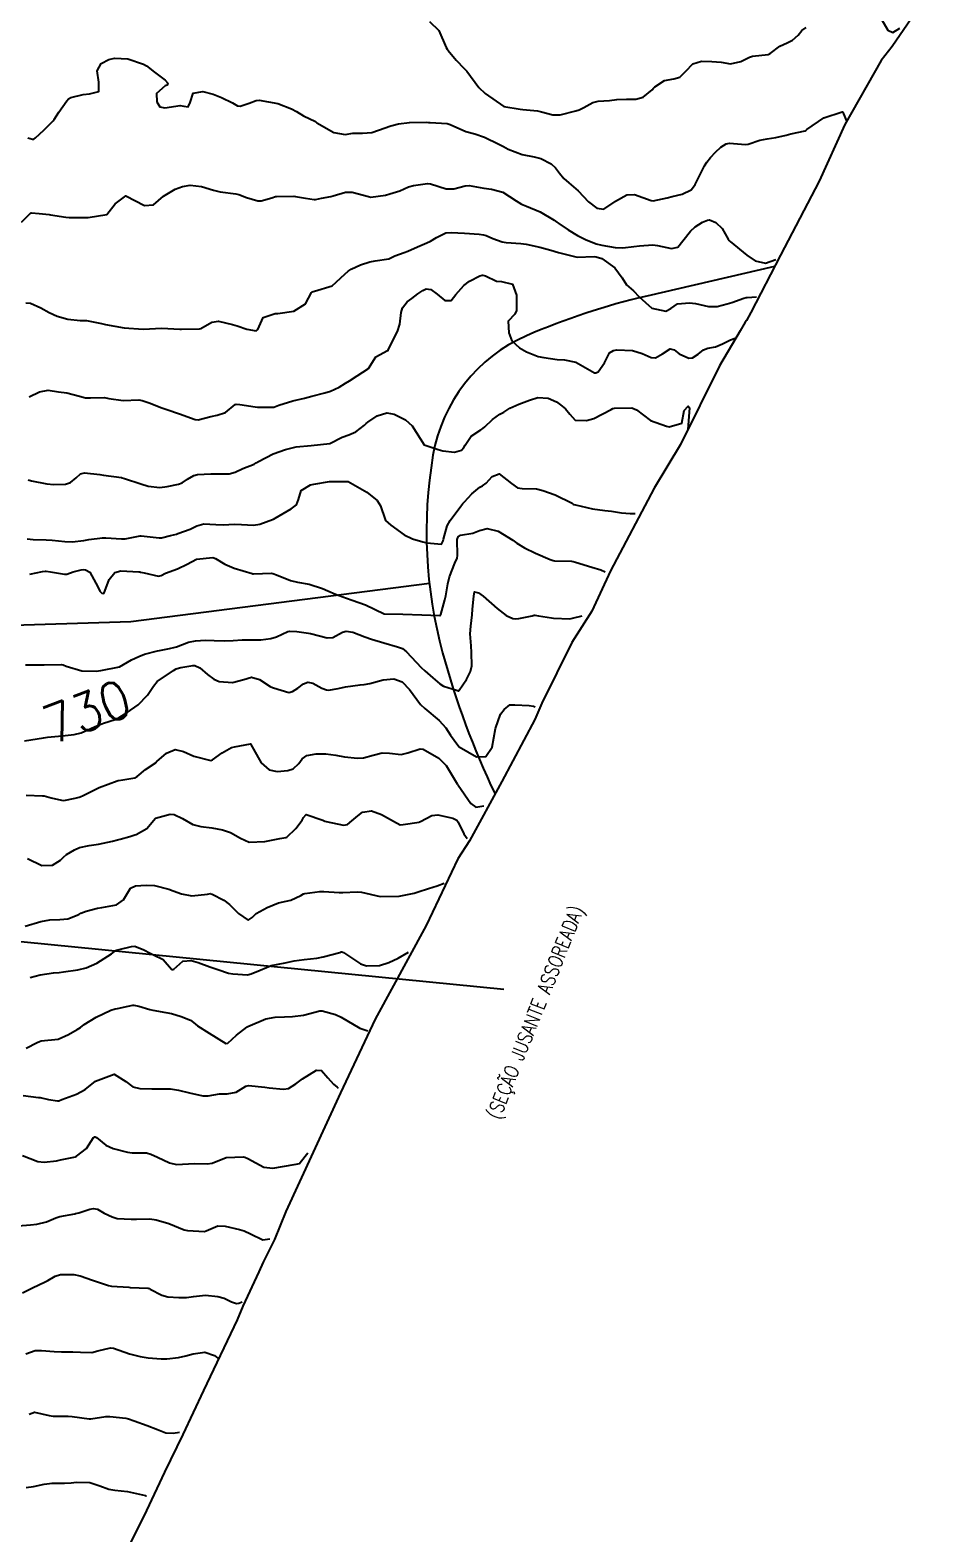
# Model space of a CAD drawing. Header units: metres. Extents: x 318500 to 325275, y 7408834 to 7428799.
# Drawn here: x 320229 to 320323.8, y 7411815.9 to 7411975.4 of the extents above; entities that cross this region are included whole.
import ezdxf
from ezdxf.enums import TextEntityAlignment as Align

# ---------------------------------------------------------------- set-up
doc = ezdxf.new("R2010")
doc.units = ezdxf.units.M
doc.header["$MEASUREMENT"] = 0
doc.linetypes.add('CONTINUO', pattern=[0])
for name, color, linetype in [('Area', 45, 'Continuous'), ('Cotas', 45, 'Continuous'), ('Curvas de Nivel 1m', 11, 'Continuous'), ('Curvas de Nivel 5m', 15, 'Continuous'), ('TEXTO', 45, 'Continuous'), ('Vias Secundárias', 230, 'Continuous')]:
    doc.layers.add(name, color=color, linetype=linetype)
doc.styles.add('ROMANS', font='romans', dxfattribs={"height": 0.2})
doc.styles.add('Style-STANDARD', font='STANDARD.shx')

msp = doc.modelspace()

# ---------------------------------------------------------------- linework, layer by layer
at = {"layer": 'Area'}
msp.add_lwpolyline([(320323.82, 7411978.42), (320320.54, 7411973.7), (320319.37, 7411972.22), (320315.53, 7411965.43), (320312.81, 7411959.41), (320308.7, 7411951.56), (320305.55, 7411945.46), (320305.07, 7411944.62), (320304.95, 7411944.45), (320304.43, 7411943.51), (320302.22, 7411939.8), (320298.09, 7411931.44), (320295.28, 7411926.83), (320290.64, 7411918.03), (320288.66, 7411913.77), (320286.55, 7411910.43), (320283.36, 7411903.99), (320282.6, 7411902.26), (320279.09, 7411895.67), (320275.67, 7411889.39), (320274.43, 7411887.48), (320271.07, 7411880.39), (320265.67, 7411870.44), (320261.97, 7411862.64), (320256.15, 7411850.04), (320254.98, 7411847.06), (320253.76, 7411844.67), (320253.3, 7411843.63), (320251.59, 7411839.99), (320250.99, 7411838.53), (320247.44, 7411831.05), (320245.22, 7411826.36), (320243.27, 7411822.37), (320241.36, 7411818.29), (320239.43, 7411814.38)], dxfattribs=at)
at = {"layer": 'Curvas de Nivel 1m', "flags": 128}
for points, elevation in [([(320271.44, 7411976.35), (320272.43, 7411975.41), (320273.21, 7411973.59), (320273.29, 7411973.4), (320273.34, 7411973.34), (320273.4, 7411973.28), (320274.24, 7411972.24), (320275.11, 7411971.37), (320275.38, 7411971.07), (320276.65, 7411969.36), (320277.34, 7411968.7), (320279.32, 7411967.32), (320281.06, 7411967.03), (320281.32, 7411967), (320282.9, 7411966.86), (320283.32, 7411966.77), (320284.51, 7411966.45), (320285.31, 7411966.44), (320286.95, 7411966.85), (320287.32, 7411966.97), (320287.8, 7411967.21), (320288.77, 7411967.76), (320289.33, 7411967.89), (320290.54, 7411967.96), (320291.33, 7411968.07), (320292.36, 7411968.12), (320293.33, 7411968.11), (320294.13, 7411968.33), (320295.07, 7411969.11), (320295.2, 7411969.26), (320295.35, 7411969.43), (320296.38, 7411970.08), (320297.37, 7411970.25), (320298.01, 7411970.43), (320298.66, 7411971.06), (320299.39, 7411971.84), (320300.3, 7411972.13), (320301.39, 7411972.12), (320302.4, 7411972.03), (320303.39, 7411971.86), (320304.5, 7411972.09), (320305.4, 7411972.56), (320305.71, 7411972.66), (320307.4, 7411972.86), (320307.59, 7411972.95), (320308.63, 7411973.72), (320309.42, 7411974.08), (320309.98, 7411974.36), (320310.56, 7411974.9), (320310.95, 7411975.38), (320311.44, 7411975.71)], 721), ([(320319.46, 7411976.54), (320320.09, 7411975.43), (320320.64, 7411975.17), (320321.37, 7411975.65)], 721), ([(320228.78, 7411963.99), (320229.27, 7411963.85), (320229.41, 7411963.85), (320229.57, 7411963.99), (320230.45, 7411964.8), (320231.29, 7411965.62), (320231.46, 7411965.8), (320231.58, 7411965.96), (320232.07, 7411966.71), (320232.91, 7411967.94), (320233.1, 7411968.15), (320233.33, 7411968.28), (320234.66, 7411968.59), (320235.33, 7411968.66), (320236.32, 7411968.91), (320236.32, 7411969.9), (320236.14, 7411971.12), (320236.55, 7411971.89), (320237.38, 7411972.31), (320237.97, 7411972.46), (320239.39, 7411972.37), (320241.04, 7411971.83), (320241.38, 7411971.64), (320242.21, 7411970.97), (320243.35, 7411970.11), (320243.63, 7411969.8), (320243.56, 7411969.58), (320243.35, 7411969.53), (320242.43, 7411968.71), (320242.47, 7411967.81), (320242.79, 7411967.28), (320243.31, 7411967.2), (320244.96, 7411967.42), (320245.32, 7411967.38), (320245.78, 7411967.3), (320246, 7411967.76), (320246.33, 7411968.76), (320247.34, 7411968.91), (320248.44, 7411968.63), (320249.33, 7411968.29), (320250.52, 7411967.7), (320251.02, 7411967.4), (320251.32, 7411967.35), (320252.26, 7411967.68), (320253.02, 7411967.98), (320253.33, 7411968.01), (320255.32, 7411967.64), (320256.78, 7411967.09), (320257.31, 7411966.78), (320258.03, 7411966.32), (320259.3, 7411965.72), (320259.37, 7411965.66), (320259.46, 7411965.59), (320261.28, 7411964.55), (320262.46, 7411964.36), (320263.28, 7411964.48), (320264.3, 7411964.51), (320265.29, 7411964.57), (320265.99, 7411964.8), (320267.3, 7411965.27), (320267.46, 7411965.32), (320268.13, 7411965.47), (320269.3, 7411965.64), (320271.07, 7411965.67), (320271.3, 7411965.64), (320271.5, 7411965.62), (320273.3, 7411965.53), (320273.4, 7411965.5), (320273.61, 7411965.4), (320275.29, 7411964.67), (320276.24, 7411964.41), (320277.28, 7411964.07), (320278.8, 7411963.33), (320279.27, 7411963.07), (320279.77, 7411962.8), (320281.25, 7411962.22), (320282.53, 7411962), (320283.25, 7411961.81), (320284.35, 7411961.25), (320284.82, 7411960.83), (320285.23, 7411960.25), (320285.68, 7411959.69), (320286.23, 7411959.22), (320287.21, 7411958.39), (320288.32, 7411957.2), (320289.18, 7411956.52), (320289.92, 7411956.43), (320291.05, 7411957.16), (320291.12, 7411957.23), (320291.19, 7411957.29), (320292.38, 7411957.96), (320293.2, 7411958), (320294.97, 7411957.34), (320295.19, 7411957.3), (320296.66, 7411957.63), (320297.2, 7411957.78), (320298.25, 7411958.02), (320299.21, 7411958.49), (320299.47, 7411958.79), (320299.62, 7411959.05), (320300.16, 7411960.11), (320300.64, 7411961.04), (320300.87, 7411961.41), (320301.25, 7411961.9), (320301.79, 7411962.49), (320302.36, 7411963.01), (320302.92, 7411963.36), (320303.28, 7411963.43), (320304.97, 7411963.28), (320305.28, 7411963.32), (320306.49, 7411963.75), (320307.28, 7411963.9), (320308.19, 7411964.03), (320309.29, 7411964.3), (320309.78, 7411964.43), (320311.3, 7411964.76), (320311.39, 7411964.79), (320311.51, 7411964.89), (320313.31, 7411966.11), (320315.26, 7411966.77), (320315.29, 7411966.76), (320315.3, 7411966.74), (320315.74, 7411965.7)], 722), ([(320228.1, 7411955.05), (320229.06, 7411955.99), (320229.11, 7411956.04), (320229.16, 7411956.05), (320229.97, 7411955.98), (320231.04, 7411955.85), (320231.16, 7411955.82), (320232.79, 7411955.57), (320233.16, 7411955.55), (320233.54, 7411955.54), (320235.16, 7411955.56), (320237.16, 7411955.88), (320238.04, 7411957), (320239.19, 7411957.85), (320241.17, 7411956.82), (320242.1, 7411956.89), (320243.19, 7411957.8), (320244.43, 7411958.56), (320245.21, 7411958.84), (320246.01, 7411958.96), (320247.21, 7411958.82), (320248.48, 7411958.45), (320249.2, 7411958.27), (320250.84, 7411958.05), (320251.19, 7411957.97), (320251.99, 7411957.68), (320253.18, 7411957.3), (320253.55, 7411957.3), (320254.68, 7411957.65), (320255.06, 7411957.78), (320255.19, 7411957.79), (320257.01, 7411957.8), (320257.19, 7411957.78), (320258.26, 7411957.6), (320259.19, 7411957.46), (320259.32, 7411957.46), (320259.96, 7411957.58), (320260.96, 7411957.79), (320261.19, 7411957.85), (320262.51, 7411958.23), (320263.2, 7411958.22), (320264.95, 7411957.76), (320265.19, 7411957.72), (320266.75, 7411957.93), (320267.2, 7411958.04), (320268.28, 7411958.39), (320269.21, 7411958.79), (320269.72, 7411958.93), (320271.22, 7411959.16), (320271.53, 7411959.11), (320273.21, 7411958.6), (320274.02, 7411958.58), (320275.21, 7411958.91), (320275.64, 7411958.94), (320277.21, 7411958.66), (320278.01, 7411958.54), (320279.2, 7411958.25), (320280.62, 7411957.3), (320281.19, 7411956.96), (320281.71, 7411956.75), (320283.17, 7411956.14), (320284.65, 7411955.25), (320284.96, 7411955.05), (320285.16, 7411954.92), (320286.16, 7411954.23), (320287.14, 7411953.65), (320287.99, 7411953.2), (320289.13, 7411952.75), (320289.71, 7411952.61), (320291.13, 7411952.36), (320291.96, 7411952.31), (320293.13, 7411952.45), (320293.73, 7411952.52), (320295.13, 7411952.64), (320295.65, 7411952.58), (320297.13, 7411952.25), (320297.8, 7411952.4), (320298.33, 7411953.06), (320299.15, 7411954.11), (320299.65, 7411954.55), (320300.43, 7411955.04), (320300.93, 7411955.27), (320301.16, 7411955.3), (320301.83, 7411955.02), (320302.5, 7411954.36), (320303.14, 7411953.26), (320303.24, 7411953.1), (320303.35, 7411953), (320305.12, 7411951.56), (320306.02, 7411950.96), (320307.11, 7411950.68), (320308.19, 7411951.08)], 723), ([(320228.57, 7411946.47), (320229.04, 7411946.46), (320230.15, 7411945.97), (320231.02, 7411945.46), (320231.88, 7411945.08), (320233.01, 7411944.75), (320234.31, 7411944.62), (320235.01, 7411944.61), (320236.6, 7411944.3), (320237, 7411944.19), (320239, 7411943.85), (320241, 7411943.7), (320243, 7411943.8), (320244.91, 7411943.69), (320245, 7411943.68), (320245.09, 7411943.68), (320247, 7411943.71), (320247.13, 7411943.75), (320248.3, 7411944.44), (320249.01, 7411944.55), (320250.51, 7411944.19), (320251.01, 7411944.05), (320252.01, 7411943.68), (320253, 7411943.51), (320253.21, 7411943.67), (320253.75, 7411944.93), (320255.03, 7411945.34), (320255.3, 7411945.36), (320257.03, 7411945.61), (320258.27, 7411946.37), (320258.9, 7411947.59), (320258.98, 7411947.67), (320259.06, 7411947.7), (320259.21, 7411947.74), (320261.07, 7411948.28), (320262.43, 7411949.54), (320262.77, 7411949.85), (320263.09, 7411950.06), (320264.09, 7411950.53), (320265.1, 7411950.84), (320265.67, 7411950.93), (320267.11, 7411951.17), (320267.32, 7411951.26), (320267.74, 7411951.47), (320268.73, 7411951.84), (320269.12, 7411951.98), (320270.14, 7411952.43), (320271.13, 7411952.85), (320271.53, 7411953.02), (320272.18, 7411953.41), (320273.15, 7411953.92), (320273.71, 7411953.96), (320275.15, 7411953.88), (320276.71, 7411953.79), (320277.14, 7411953.72), (320277.43, 7411953.63), (320278.14, 7411953.33), (320279.13, 7411952.96), (320279.56, 7411952.89), (320281.13, 7411952.8), (320281.69, 7411952.72), (320283.13, 7411952.41), (320284.31, 7411952.07), (320285.12, 7411951.82), (320286.96, 7411951.36), (320287.11, 7411951.35), (320288.91, 7411951.4), (320289.11, 7411951.37), (320289.71, 7411951.18), (320291.1, 7411950.21), (320291.88, 7411949.15), (320292.35, 7411948.41), (320293.07, 7411947.77), (320293.68, 7411947.12), (320295.04, 7411945.91), (320296.53, 7411945.59), (320297.04, 7411945.9), (320297.75, 7411946.37), (320299.05, 7411946.5), (320299.68, 7411946.41), (320301.05, 7411946.11), (320301.97, 7411946.1), (320303.05, 7411946.37), (320303.52, 7411946.53), (320304.82, 7411946.97), (320305.06, 7411947.05), (320305.16, 7411947.07), (320306.15, 7411947.14)], 724), ([(320228.79, 7411927.69), (320229.17, 7411927.6), (320230.78, 7411927.28), (320231.52, 7411927.2), (320232.78, 7411927.25), (320233.31, 7411927.4), (320233.89, 7411927.92), (320234.37, 7411928.34), (320234.8, 7411928.44), (320236.42, 7411928.26), (320236.79, 7411928.21), (320238.7, 7411927.94), (320238.79, 7411927.92), (320239.02, 7411927.85), (320240.78, 7411927.26), (320241.56, 7411927.03), (320242.78, 7411926.88), (320243.58, 7411926.98), (320244.78, 7411927.24), (320245.17, 7411927.38), (320245.74, 7411927.76), (320246.38, 7411928.17), (320246.8, 7411928.28), (320248.19, 7411928.34), (320248.8, 7411928.32), (320250.15, 7411928.35), (320250.8, 7411928.53), (320251.59, 7411928.9), (320252.82, 7411929.37), (320253, 7411929.49), (320253.25, 7411929.66), (320254.83, 7411930.47), (320256.12, 7411930.91), (320256.83, 7411931.1), (320257.26, 7411931.19), (320258.84, 7411931.36), (320260.84, 7411931.56), (320262.16, 7411932.23), (320262.85, 7411932.47), (320263.59, 7411932.79), (320264.52, 7411933.51), (320264.7, 7411933.68), (320264.87, 7411933.83), (320265.88, 7411934.5), (320266.89, 7411934.81), (320267.67, 7411934.68), (320268.88, 7411934.08), (320269.59, 7411933.44), (320270.84, 7411931.43), (320272.34, 7411930.91), (320272.83, 7411930.79), (320274.08, 7411930.63), (320274.83, 7411930.86), (320275.08, 7411931.13), (320275.2, 7411931.37), (320275.86, 7411932.35), (320276.86, 7411933.01), (320277.07, 7411933.14), (320277.3, 7411933.34), (320278.11, 7411934.11), (320278.89, 7411934.66), (320279.31, 7411934.89), (320279.94, 7411935.3), (320280.9, 7411935.74), (320282.04, 7411936.14), (320282.91, 7411936.44), (320284.03, 7411936.37), (320284.91, 7411935.97), (320285.34, 7411935.67), (320285.86, 7411935.23), (320286.34, 7411934.67), (320286.88, 7411934.03), (320288.1, 7411933.98), (320288.89, 7411934.22), (320290.72, 7411935.16), (320290.9, 7411935.26), (320291.06, 7411935.31), (320292.9, 7411935.34), (320293.42, 7411935.12), (320294.88, 7411934), (320296.58, 7411933.38), (320296.87, 7411933.34), (320298.23, 7411933.71), (320298.48, 7411935.06), (320298.9, 7411935.53), (320299.04, 7411935.33), (320298.87, 7411933.05), (320298.87, 7411933.05)], 726), ([(320228.7, 7411921.43), (320229.33, 7411921.35), (320230.7, 7411921.33), (320231.35, 7411921.3), (320232.7, 7411921.15), (320233.49, 7411921.13), (320234.7, 7411921.27), (320235.26, 7411921.35), (320236.7, 7411921.53), (320237.04, 7411921.54), (320238.7, 7411921.43), (320239.1, 7411921.45), (320240.71, 7411921.75), (320240.79, 7411921.75), (320242.71, 7411921.54), (320242.95, 7411921.55), (320243.92, 7411921.78), (320244.55, 7411921.94), (320244.71, 7411921.99), (320246.01, 7411922.47), (320246.73, 7411922.83), (320247.45, 7411923.02), (320248.73, 7411922.96), (320249.51, 7411922.93), (320250.73, 7411922.99), (320251.45, 7411922.96), (320252.73, 7411922.89), (320253.39, 7411923), (320254.74, 7411923.5), (320254.84, 7411923.54), (320255.02, 7411923.64), (320256.75, 7411924.62), (320257.3, 7411925.06), (320257.52, 7411925.6), (320257.79, 7411926.58), (320258.78, 7411927.16), (320259.13, 7411927.24), (320260.79, 7411927.52), (320260.83, 7411927.52), (320262.79, 7411927.53), (320264.77, 7411926.4), (320265.87, 7411925.49), (320266.21, 7411924.94), (320266.7, 7411923.48), (320266.74, 7411923.38), (320267.32, 7411922.88), (320268.72, 7411921.87), (320269.61, 7411921.44), (320270.71, 7411921.11), (320271.13, 7411921), (320272.7, 7411920.87), (320272.88, 7411921.23), (320272.9, 7411921.4), (320273.3, 7411922.82), (320273.63, 7411923.39), (320274.76, 7411924.91), (320274.96, 7411925.17), (320275.14, 7411925.37), (320275.91, 7411926.23), (320276.78, 7411926.92), (320277.06, 7411927.07), (320277.44, 7411927.34), (320278.07, 7411928.06), (320278.81, 7411928.35), (320280.13, 7411927.3), (320280.78, 7411926.86), (320281.28, 7411926.79), (320282.78, 7411926.73), (320283.46, 7411926.58), (320284.77, 7411926.11), (320286.57, 7411925.21), (320286.67, 7411925.13), (320286.76, 7411925.08), (320286.92, 7411925.04), (320288.75, 7411924.62), (320290.04, 7411924.46), (320290.75, 7411924.38), (320291.82, 7411924.21), (320292.75, 7411924.12), (320293.25, 7411924.13)], 727), ([(320228.97, 7411917.67), (320230.32, 7411917.97), (320230.66, 7411918.02), (320230.72, 7411918.02), (320231.19, 7411917.95), (320232.66, 7411917.68), (320232.91, 7411917.67), (320233.59, 7411917.92), (320234.43, 7411918.15), (320234.66, 7411918.17), (320234.9, 7411918.14), (320235.35, 7411917.9), (320236.19, 7411916.33), (320236.43, 7411915.88), (320236.63, 7411915.68), (320236.85, 7411915.65), (320236.96, 7411915.88), (320237.39, 7411917.13), (320238, 7411917.86), (320238.66, 7411918.04), (320240.56, 7411917.93), (320240.66, 7411917.92), (320240.74, 7411917.91), (320241.11, 7411917.82), (320242.66, 7411917.47), (320242.93, 7411917.53), (320243.4, 7411917.79), (320244.67, 7411918.27), (320245.68, 7411918.75), (320246.68, 7411919.27), (320248.42, 7411919.46), (320248.68, 7411919.36), (320249.7, 7411918.74), (320250.67, 7411918.33), (320252.59, 7411917.74), (320252.66, 7411917.73), (320252.72, 7411917.73), (320254.66, 7411917.78), (320254.79, 7411917.77), (320255.16, 7411917.63), (320256.65, 7411917.01), (320257.41, 7411916.84), (320258.65, 7411916.62), (320260.05, 7411916.16), (320260.64, 7411915.9), (320261.44, 7411915.55), (320262.62, 7411915.13), (320263.21, 7411914.94), (320264.61, 7411914.43), (320266.6, 7411913.48), (320268.6, 7411913.45), (320270.6, 7411913.37), (320272.51, 7411913.31), (320272.6, 7411913.34), (320272.63, 7411913.4), (320273.05, 7411914.96), (320273.14, 7411915.39), (320273.37, 7411916.66), (320273.55, 7411917.39), (320274.13, 7411918.84), (320274.36, 7411919.37), (320274.4, 7411919.66), (320274.37, 7411921.38), (320274.45, 7411921.64), (320274.72, 7411921.81), (320276.02, 7411922.05), (320276.72, 7411922.32), (320277.53, 7411922.53), (320278.72, 7411922.25), (320280.26, 7411921.3), (320280.7, 7411920.96), (320281.51, 7411920.47), (320282.69, 7411919.93), (320284.24, 7411919.25), (320284.56, 7411919.12), (320284.68, 7411919.1), (320286.52, 7411919.06), (320286.68, 7411919.03), (320286.93, 7411918.96), (320288.67, 7411918.43), (320289.63, 7411918.14), (320290.06, 7411917.95)], 728), ([(320228.52, 7411908.07), (320230.41, 7411908.07), (320230.52, 7411908.07), (320232.36, 7411908.09), (320232.52, 7411908.06), (320232.85, 7411907.93), (320234.52, 7411907.42), (320236.02, 7411907.39), (320236.52, 7411907.47), (320238.52, 7411907.85), (320239.78, 7411908.59), (320240.54, 7411908.94), (320241.17, 7411909.19), (320242.55, 7411909.56), (320242.75, 7411909.59), (320243.8, 7411909.78), (320244.41, 7411909.92), (320244.55, 7411909.97), (320245.84, 7411910.48), (320246.56, 7411910.61), (320247.63, 7411910.67), (320248.56, 7411910.66), (320249.66, 7411910.61), (320250.56, 7411910.63), (320251.54, 7411910.7), (320252.57, 7411910.71), (320253.5, 7411910.72), (320254.57, 7411910.86), (320255.16, 7411911.04), (320256.38, 7411911.61), (320256.58, 7411911.65), (320257.33, 7411911.6), (320258.58, 7411911.44), (320258.77, 7411911.4), (320260.57, 7411910.93), (320261.16, 7411910.96), (320262.2, 7411911.54), (320262.58, 7411911.65), (320263.27, 7411911.52), (320264.57, 7411911.04), (320265.28, 7411910.79), (320266.56, 7411910.39), (320268.03, 7411909.99), (320268.55, 7411909.78), (320268.98, 7411909.45), (320270.53, 7411907.77), (320270.91, 7411907.42), (320271.79, 7411906.69), (320272.51, 7411906.04), (320272.91, 7411905.8), (320274.3, 7411905.37), (320274.5, 7411905.31), (320274.55, 7411905.32), (320274.58, 7411905.37), (320275.35, 7411906.52), (320275.79, 7411907.36), (320275.92, 7411907.97), (320275.89, 7411909.36), (320275.83, 7411910.09), (320275.75, 7411911.36), (320275.8, 7411912.15), (320275.94, 7411913.36), (320276, 7411913.97), (320276.13, 7411915.36), (320276.19, 7411915.8), (320276.64, 7411915.7), (320277.11, 7411915.34), (320278.61, 7411914.04), (320279.58, 7411913.31), (320280.28, 7411912.98), (320280.6, 7411912.95), (320280.9, 7411912.98), (320282.32, 7411913.27), (320282.54, 7411913.33), (320282.6, 7411913.33), (320282.99, 7411913.26), (320284.39, 7411913.04), (320284.6, 7411913.01), (320286.34, 7411912.96), (320286.6, 7411913), (320287.63, 7411913.26)], 729), ([(320228.6, 7411894.24), (320230.34, 7411894.16), (320230.52, 7411894.14), (320231.25, 7411893.95), (320232.34, 7411893.68), (320232.59, 7411893.67), (320233.79, 7411893.92), (320234.23, 7411894.03), (320234.34, 7411894.06), (320234.65, 7411894.21), (320236.35, 7411895.04), (320238.27, 7411895.76), (320238.36, 7411895.79), (320238.41, 7411895.8), (320238.84, 7411895.85), (320240.12, 7411896.08), (320240.37, 7411896.2), (320241.25, 7411896.94), (320242.39, 7411897.7), (320242.44, 7411897.75), (320242.48, 7411897.8), (320243.5, 7411898.69), (320244.41, 7411899.09), (320245.29, 7411898.88), (320246.4, 7411898.37), (320248.2, 7411897.91), (320248.39, 7411897.97), (320249.4, 7411898.71), (320250.41, 7411899.28), (320250.73, 7411899.37), (320252.42, 7411899.67), (320253.56, 7411897.65), (320254.38, 7411896.9), (320255.25, 7411896.75), (320256.38, 7411896.83), (320256.95, 7411897.04), (320257.53, 7411897.6), (320257.91, 7411898.08), (320258.4, 7411898.43), (320259.38, 7411898.6), (320260.41, 7411898.62), (320261.46, 7411898.49), (320262.4, 7411898.3), (320263.76, 7411898.16), (320264.4, 7411898.2), (320265.44, 7411898.46), (320266.41, 7411898.73), (320267.18, 7411898.7), (320268.41, 7411898.56), (320269.12, 7411898.73), (320270.42, 7411899.16), (320270.74, 7411899.1), (320272.4, 7411898.16), (320273.2, 7411897.39), (320274.36, 7411895.44), (320274.39, 7411895.37), (320274.45, 7411895.28), (320275.8, 7411893.36), (320276.33, 7411892.96), (320277.21, 7411893.08)], 731), ([(320228.73, 7411887.5), (320230.24, 7411886.76), (320231.38, 7411886.8), (320232.25, 7411887.33), (320232.55, 7411887.63), (320232.89, 7411887.92), (320233.74, 7411888.44), (320234.27, 7411888.66), (320235.27, 7411888.89), (320236.27, 7411889.04), (320237.76, 7411889.34), (320238.28, 7411889.48), (320238.56, 7411889.57), (320239.61, 7411889.84), (320240.12, 7411890), (320240.28, 7411890.06), (320241.42, 7411890.68), (320242.31, 7411891.8), (320243.89, 7411892.2), (320244.32, 7411892.18), (320245.2, 7411891.76), (320246.3, 7411891.13), (320247.14, 7411890.9), (320248.3, 7411890.76), (320249.45, 7411890.55), (320250.29, 7411890.27), (320251.34, 7411889.68), (320252.28, 7411889.25), (320253.93, 7411889.3), (320254.28, 7411889.38), (320255.53, 7411889.62), (320256.17, 7411889.72), (320256.28, 7411889.78), (320257.22, 7411890.68), (320257.91, 7411891.59), (320258.05, 7411891.85), (320258.32, 7411892.16), (320260.08, 7411891.56), (320260.31, 7411891.46), (320260.45, 7411891.42), (320262.3, 7411891.03), (320262.7, 7411891.13), (320263.19, 7411891.52), (320263.8, 7411892.04), (320264.32, 7411892.43), (320265.27, 7411892.55), (320266.32, 7411892.18), (320267.59, 7411891.46), (320268.3, 7411891.09), (320268.64, 7411891.11), (320270.31, 7411891.37), (320270.36, 7411891.38), (320270.48, 7411891.43), (320271.67, 7411892.06), (320272.32, 7411892.13), (320273.89, 7411891.8), (320274.31, 7411891.57), (320274.46, 7411891.37), (320275.06, 7411890.13), (320275.42, 7411889.63)], 732), ([(320228.5, 7411880.33), (320230.16, 7411880.82), (320231.11, 7411881), (320232.17, 7411881.04), (320233, 7411881.09), (320234.17, 7411881.57), (320234.4, 7411881.69), (320234.98, 7411881.9), (320236.18, 7411882.24), (320236.61, 7411882.3), (320238.19, 7411882.6), (320238.92, 7411883.12), (320239.34, 7411883.84), (320239.68, 7411884.36), (320240.21, 7411884.61), (320241.34, 7411884.68), (320242.21, 7411884.65), (320243.74, 7411884.24), (320244.2, 7411884.07), (320245.09, 7411883.76), (320246.2, 7411883.56), (320247.85, 7411883.73), (320248.15, 7411883.78), (320248.2, 7411883.77), (320248.34, 7411883.72), (320249.59, 7411883.09), (320250.19, 7411882.64), (320251.13, 7411881.68), (320252.17, 7411880.96), (320252.59, 7411881.25), (320253.02, 7411881.66), (320254.19, 7411882.32), (320255.37, 7411882.8), (320256.19, 7411882.99), (320256.7, 7411883.1), (320257.77, 7411883.59), (320258.05, 7411883.74), (320258.2, 7411883.8), (320259.76, 7411884.01), (320260.21, 7411884), (320261.84, 7411883.9), (320262.21, 7411883.9), (320263.74, 7411883.98), (320264.21, 7411883.94), (320266.2, 7411883.48), (320268.15, 7411883.5), (320268.2, 7411883.5), (320269.8, 7411883.84), (320270.21, 7411883.97), (320271.3, 7411884.33), (320272.22, 7411884.59), (320272.97, 7411884.88)], 733), ([(320229, 7411874.89), (320230.08, 7411875.15), (320231.51, 7411875.37), (320232.08, 7411875.41), (320232.55, 7411875.46), (320234.09, 7411875.69), (320234.97, 7411875.9), (320236.11, 7411876.4), (320237.66, 7411877.4), (320238.12, 7411877.73), (320238.2, 7411877.77), (320238.47, 7411877.85), (320239.78, 7411878.18), (320240.13, 7411878.19), (320241.08, 7411877.82), (320241.75, 7411877.44), (320242.11, 7411877.27), (320243.13, 7411876.8), (320244.01, 7411875.77), (320244.1, 7411875.71), (320244.16, 7411875.71), (320244.26, 7411875.77), (320245.24, 7411876.62), (320246.11, 7411876.69), (320246.85, 7411876.48), (320248.1, 7411876), (320248.32, 7411875.93), (320248.94, 7411875.71), (320250.09, 7411875.34), (320250.53, 7411875.25), (320252.09, 7411875.16), (320252.5, 7411875.26), (320253.45, 7411875.65), (320254.1, 7411875.95), (320254.62, 7411876.15), (320256.11, 7411876.43), (320257.05, 7411876.66), (320258.11, 7411876.79), (320259.47, 7411876.92), (320260.12, 7411877.08), (320261.89, 7411877.53), (320262.06, 7411877.59), (320262.12, 7411877.6), (320262.28, 7411877.53), (320264.11, 7411876.34), (320264.73, 7411876.12), (320266.11, 7411876.15), (320267.09, 7411876.45), (320268.11, 7411876.94), (320269.19, 7411877.56)], 734), ([(320228.29, 7411862.35), (320229.91, 7411862.15), (320230.08, 7411862.13), (320230.96, 7411861.94), (320231.91, 7411861.77), (320232.05, 7411861.79), (320232.39, 7411861.92), (320233.92, 7411862.48), (320234.85, 7411862.97), (320235.94, 7411863.88), (320237.95, 7411864.63), (320239.18, 7411863.84), (320239.93, 7411863.26), (320240.66, 7411863.09), (320241.93, 7411863.05), (320242.67, 7411863.05), (320243.93, 7411863.04), (320244.78, 7411862.9), (320245.92, 7411862.62), (320247.34, 7411862.31), (320247.92, 7411862.3), (320249.12, 7411862.51), (320249.92, 7411862.54), (320250.88, 7411862.72), (320251.93, 7411863.33), (320252.2, 7411863.4), (320253.93, 7411863.22), (320254.39, 7411863.17), (320255.93, 7411863.01), (320256.46, 7411863.08), (320257.23, 7411863.59), (320257.95, 7411864.12), (320259.43, 7411865.04), (320259.95, 7411865.02), (320260.61, 7411864.22), (320261.23, 7411863.54), (320261.62, 7411863.22), (320261.73, 7411863.13)], 736), ([(320228.21, 7411855.98), (320229.82, 7411855.35), (320230.51, 7411855.26), (320231.82, 7411855.43), (320232.24, 7411855.51), (320233.83, 7411855.85), (320233.87, 7411855.86), (320233.95, 7411855.9), (320235.01, 7411856.72), (320235.75, 7411857.88), (320235.8, 7411857.93), (320235.85, 7411857.95), (320235.93, 7411857.96), (320236.07, 7411857.88), (320237.05, 7411857.06), (320237.84, 7411856.73), (320239.34, 7411856.32), (320239.84, 7411856.26), (320241.36, 7411856.28), (320241.83, 7411856.13), (320242.54, 7411855.79), (320243.82, 7411855.21), (320244.54, 7411855.04), (320245.82, 7411855.1), (320246.43, 7411855.12), (320247.82, 7411855.09), (320248.35, 7411855.18), (320249.64, 7411855.69), (320249.77, 7411855.75), (320249.83, 7411855.76), (320251.66, 7411855.83), (320251.83, 7411855.81), (320252.13, 7411855.66), (320253.82, 7411854.75), (320254.79, 7411854.65), (320255.82, 7411854.81), (320257.28, 7411855.05), (320257.6, 7411855.13), (320257.7, 7411855.22), (320258.52, 7411856.27)], 737), ([(320227.73, 7411848.51), (320229.06, 7411848.63), (320229.73, 7411848.69), (320230.75, 7411848.93), (320231.74, 7411849.35), (320232.17, 7411849.5), (320233.75, 7411849.8), (320233.84, 7411849.81), (320234.17, 7411849.9), (320235.35, 7411850.29), (320235.75, 7411850.37), (320236.16, 7411850.28), (320236.88, 7411849.86), (320237.74, 7411849.47), (320238.27, 7411849.31), (320239.74, 7411849.21), (320240.32, 7411849.23), (320241.74, 7411849.24), (320242.39, 7411849.14), (320243.73, 7411848.75), (320245.37, 7411848.1), (320245.72, 7411848.01), (320247.53, 7411847.91), (320247.72, 7411847.97), (320248.93, 7411848.5), (320249.73, 7411848.48), (320251.25, 7411848.14), (320251.73, 7411848), (320252.4, 7411847.65), (320253.71, 7411847.04), (320254.48, 7411847.14)], 738), ([(320228.19, 7411841.42), (320229.33, 7411841.96), (320229.54, 7411842.07), (320229.64, 7411842.11), (320230.88, 7411842.72), (320231.66, 7411843.16), (320232.23, 7411843.35), (320233.66, 7411843.36), (320234.34, 7411843.21), (320235.65, 7411842.75), (320237.33, 7411842.17), (320237.64, 7411842.1), (320239.48, 7411841.99), (320239.64, 7411841.98), (320241.55, 7411841.89), (320241.64, 7411841.87), (320241.77, 7411841.8), (320243, 7411841.14), (320243.63, 7411840.99), (320244.8, 7411840.92), (320245.63, 7411840.9), (320246.36, 7411841.01), (320247.63, 7411841.16), (320248.96, 7411841.03), (320249.63, 7411840.82), (320250.41, 7411840.46), (320250.93, 7411840.28), (320251.17, 7411840.31), (320251.54, 7411840.45)], 739), ([(320228.9, 7411828.52), (320229.46, 7411828.72), (320231.02, 7411828.37), (320231.46, 7411828.3), (320233.05, 7411828.31), (320233.46, 7411828.26), (320235.29, 7411828.04), (320235.45, 7411828.04), (320237.05, 7411828.26), (320237.46, 7411828.28), (320239.18, 7411828.1), (320239.45, 7411828.03), (320240.07, 7411827.81), (320241.45, 7411827.31), (320242.54, 7411826.88), (320243.44, 7411826.55), (320244.19, 7411826.51), (320244.88, 7411826.63)], 741), ([(320228.6, 7411820.73), (320229.36, 7411820.83), (320230.5, 7411821.08), (320231.36, 7411821.2), (320232.65, 7411821.2), (320233.36, 7411821.25), (320233.93, 7411821.32), (320235.36, 7411821.28), (320236.43, 7411820.93), (320237.36, 7411820.57), (320237.99, 7411820.47), (320239.35, 7411820.32), (320241.26, 7411819.89), (320241.35, 7411819.87), (320241.38, 7411819.86)], 742)]:
    msp.add_lwpolyline(points, dxfattribs=dict(at, elevation=elevation))
at = {"layer": 'Curvas de Nivel 5m', "flags": 128}
for points, elevation in [([(320228.91, 7411936.51), (320229.99, 7411937.05), (320230.91, 7411937.23), (320232.02, 7411937.05), (320232.91, 7411936.93), (320234.26, 7411936.57), (320234.9, 7411936.41), (320235.41, 7411936.41), (320236.91, 7411936.44), (320237.38, 7411936.35), (320238.9, 7411936.13), (320240.56, 7411936.18), (320240.9, 7411936.12), (320241.13, 7411936.05), (320241.77, 7411935.82), (320242.89, 7411935.38), (320243.53, 7411935.15), (320244.88, 7411934.69), (320246.54, 7411934.09), (320246.87, 7411934.06), (320248.19, 7411934.42), (320248.88, 7411934.56), (320249.75, 7411934.85), (320250.8, 7411935.69), (320250.9, 7411935.72), (320251.29, 7411935.69), (320252.9, 7411935.44), (320253.14, 7411935.43), (320254.9, 7411935.43), (320255.06, 7411935.47), (320255.44, 7411935.63), (320256.9, 7411936.08), (320258.14, 7411936.36), (320258.91, 7411936.59), (320260.3, 7411936.95), (320260.92, 7411937.12), (320261.83, 7411937.55), (320262.5, 7411937.96), (320262.93, 7411938.21), (320263.73, 7411938.73), (320264.95, 7411939.51), (320265.72, 7411940.75), (320266.98, 7411941.42), (320267.02, 7411941.44), (320267.03, 7411941.48), (320267.08, 7411941.57), (320268.02, 7411943.46), (320268.26, 7411944.21), (320268.42, 7411945.46), (320268.56, 7411945.94), (320269.05, 7411946.58), (320269.55, 7411946.95), (320270.2, 7411947.44), (320270.7, 7411947.8), (320271.07, 7411947.96), (320271.56, 7411947.92), (320272.22, 7411947.41), (320273.05, 7411946.72), (320273.71, 7411946.73), (320274.23, 7411947.38), (320275.07, 7411948.34), (320275.67, 7411948.77), (320276.76, 7411949.35), (320277.02, 7411949.42), (320277.08, 7411949.42), (320277.38, 7411949.35), (320278.55, 7411948.8), (320279.07, 7411948.74), (320280.23, 7411948.46), (320280.65, 7411947.3), (320280.66, 7411945.67), (320280.47, 7411945.3), (320279.77, 7411944.55), (320279.83, 7411943.31), (320280.15, 7411942.46), (320280.98, 7411941.71), (320281.72, 7411941.28), (320282.97, 7411940.8), (320283.56, 7411940.68), (320284.97, 7411940.47), (320285.77, 7411940.43), (320286.96, 7411940.2), (320288.7, 7411939.19), (320288.95, 7411939.06), (320289.07, 7411939.06), (320289.32, 7411939.18), (320290.02, 7411940.12), (320290.55, 7411941.17), (320290.98, 7411941.43), (320291.33, 7411941.5), (320292.98, 7411941.43), (320294.02, 7411941.12), (320294.97, 7411940.69), (320295.42, 7411940.65), (320296.15, 7411941.09), (320296.99, 7411941.62), (320297.41, 7411941.5), (320297.94, 7411941.07), (320298.97, 7411940.63), (320299.36, 7411940.66), (320299.95, 7411941.04), (320300.51, 7411941.51), (320300.99, 7411941.68), (320301.78, 7411941.81), (320302.55, 7411942.12), (320303.38, 7411942.57), (320303.88, 7411942.74)], 725), ([(320228.42, 7411899.99), (320230.42, 7411900.33), (320230.85, 7411900.38), (320232.43, 7411900.53), (320233.68, 7411900.66), (320234.43, 7411900.85), (320236.18, 7411901.63), (320236.44, 7411901.74), (320236.8, 7411901.87), (320238.03, 7411902.27), (320238.45, 7411902.46), (320239.3, 7411903), (320240.47, 7411903.83), (320241.46, 7411904.84), (320242.1, 7411905.81), (320242.5, 7411906.3), (320244.22, 7411907.47), (320244.52, 7411907.64), (320244.61, 7411907.68), (320245, 7411907.77), (320246.3, 7411907.98), (320246.52, 7411907.98), (320247.05, 7411907.74), (320247.84, 7411907.05), (320248.51, 7411906.53), (320249.09, 7411906.3), (320250.5, 7411906.17), (320251.69, 7411906.5), (320252.51, 7411906.74), (320253.37, 7411906.51), (320254.5, 7411905.77), (320254.59, 7411905.73), (320254.86, 7411905.63), (320256.49, 7411905.13), (320256.87, 7411905.23), (320257.43, 7411905.6), (320258.06, 7411906.04), (320258.51, 7411906.23), (320259.04, 7411906.11), (320259.99, 7411905.57), (320260.5, 7411905.4), (320260.69, 7411905.37), (320261.72, 7411905.54), (320262.5, 7411905.71), (320264.07, 7411905.95), (320264.5, 7411905.97), (320265.09, 7411906.09), (320266.51, 7411906.46), (320267.62, 7411906.57), (320268.51, 7411906.26), (320269.29, 7411905.44), (320270.48, 7411903.86), (320270.91, 7411903.42), (320272.45, 7411902.14), (320273.14, 7411901.39), (320273.65, 7411900.6), (320274.42, 7411899.53), (320274.58, 7411899.37), (320276.4, 7411898.31), (320277.42, 7411898.32), (320278.06, 7411899.33), (320278.44, 7411901.32), (320278.96, 7411902.81), (320279.34, 7411903.31), (320279.97, 7411903.81), (320280.48, 7411903.82), (320281.99, 7411903.76), (320282.48, 7411903.67), (320282.64, 7411903.59)], 730), ([(320228.58, 7411867.38), (320229.77, 7411867.96), (320229.99, 7411868.09), (320230.17, 7411868.14), (320231.99, 7411868.34), (320233.09, 7411868.83), (320234.01, 7411869.34), (320234.35, 7411869.57), (320234.76, 7411869.9), (320236.03, 7411870.68), (320237.59, 7411871.41), (320238.04, 7411871.54), (320238.29, 7411871.59), (320239.41, 7411871.84), (320239.92, 7411871.95), (320240.04, 7411871.95), (320240.57, 7411871.82), (320241.71, 7411871.48), (320242.04, 7411871.39), (320243.42, 7411871.17), (320244.03, 7411871.04), (320245.04, 7411870.75), (320246.03, 7411870.36), (320246.37, 7411870.09), (320246.8, 7411869.74), (320248.01, 7411868.96), (320249.81, 7411867.88), (320249.99, 7411867.9), (320250.92, 7411868.77), (320252.02, 7411869.61), (320252.06, 7411869.63), (320252.13, 7411869.67), (320254.03, 7411870.47), (320255.05, 7411870.65), (320256.03, 7411870.7), (320256.89, 7411870.75), (320258.03, 7411870.86), (320259.79, 7411871.32), (320260.04, 7411871.34), (320261.44, 7411870.94), (320262.03, 7411870.68), (320264.02, 7411869.51), (320264.88, 7411869.23)], 735), ([(320228.57, 7411834.94), (320229.55, 7411835.28), (320230.21, 7411835.29), (320231.55, 7411835.16), (320232.34, 7411835.13), (320233.55, 7411835.14), (320234.35, 7411835.09), (320235.55, 7411835.08), (320236.19, 7411835.23), (320237.56, 7411835.56), (320237.87, 7411835.53), (320239.55, 7411834.94), (320240.71, 7411834.64), (320241.54, 7411834.5), (320242.93, 7411834.39), (320243.54, 7411834.39), (320244.77, 7411834.53), (320245.54, 7411834.71), (320246.34, 7411834.94), (320247.55, 7411835.1), (320248.59, 7411834.75), (320248.94, 7411834.48)], 740)]:
    msp.add_lwpolyline(points, dxfattribs=dict(at, elevation=elevation))
at = {"layer": 'TEXTO', "linetype": 'CONTINUO'}
msp.add_polyline3d([(320080.9, 7411893.21, 0), (320279.31, 7411873.62, 0)], dxfattribs=at)
at = {"layer": 'Vias Secundárias'}
for points in [[(320308.07, 7411950.34), (320294.49, 7411947.2, 0.045636), (320281.72, 7411942.99, 0.253551), (320271.79, 7411930.3, 0.108695), (320272.81, 7411909.34, 0.045063), (320278.38, 7411894.36, -3.088387)], [(320271.41, 7411916.69), (320239.7, 7411912.64), (320195.4, 7411911.26), (320178.62, 7411911.24), (320162.77, 7411908.62), (320132.2, 7411898.14), (320097.26, 7411881.71, 0.177713), (320089.61, 7411873.97, -0.002099), (320068.23, 7411827.58, -0.021878), (320043.34, 7411779.74, 0.044706), (320017.34, 7411723.66), (320009.23, 7411707.28), (319998.89, 7411667.44, 0.027471), (319996.49, 7411655.56, 0.288289), (320002.21, 7411642.67, 0.058317), (320014, 7411636.6), (320073.74, 7411605.1), (320120.6, 7411581.13), (320160.54, 7411559.16)]]:
    msp.add_lwpolyline(points, format="xyb", dxfattribs=at)

# ---------------------------------------------------------------- texts
at = {"layer": 'Cotas', "style": 'Style-STANDARD'}
msp.add_text('730', height=4, rotation=20.7004, dxfattribs=at).set_placement((320235.04, 7411903.11, 730), align=Align.MIDDLE_CENTER)
at = {"layer": 'TEXTO', "style": 'ROMANS', "width": 0.8}
msp.add_text('(SEÇÃO JUSANTE ASSOREADA)', height=1.5, rotation=68.1382, dxfattribs=at).set_placement((320278.84, 7411859.7))

doc.saveas('drawing.dxf')
